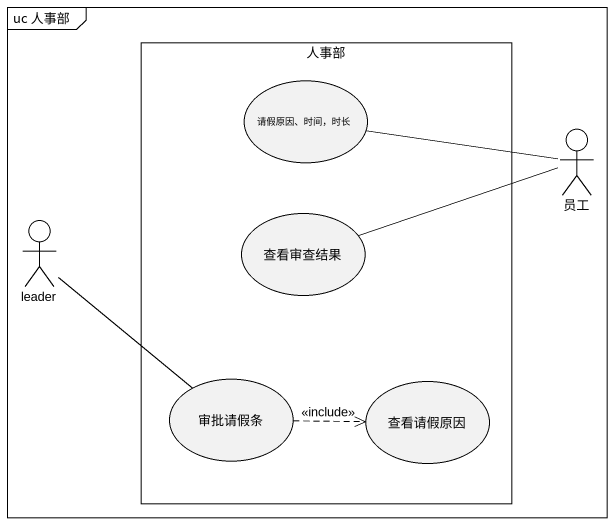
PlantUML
@startuml
mainframe uc 人事部
rectangle 人事部 {
  usecase "请假原因、时间，时长" as 请假原因_时间_时长
  usecase 查看审查结果
  usecase 审批请假条
  usecase 查看请假原因
}
actor 员工
actor leader
员工 -left- 请假原因_时间_时长
员工 -left- 查看审查结果
leader -- 审批请假条
审批请假条 .right.> 查看请假原因 : <<include>>
@enduml
